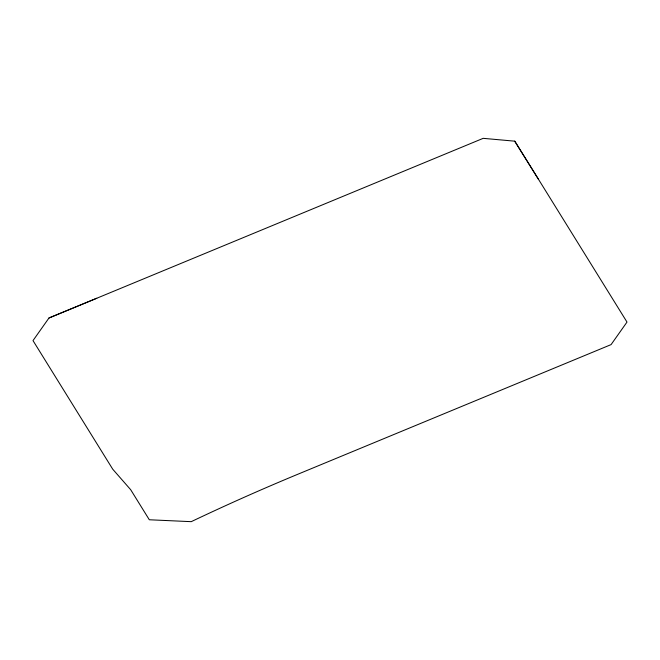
<?xml version="1.0" encoding="UTF-8"?>
<svg xmlns="http://www.w3.org/2000/svg" width="660" height="660" viewBox="0 0 660 660"><rect width="100%" height="100%" fill="white"/><g stroke="black" fill="none" stroke-linecap="round" stroke-linejoin="round"><path stroke-width="0.99" d="M48.922 318.054L483.186 138.336L514.849 141.182L627 322.072L611.077 344.611L298.741 473.872A1321.897 746.823 -18 0 0 191.235 521.664L149.317 519.766L130.68 489.704L112.744 469.219L33 340.601L49.021 317.922L96.797 298.246M514.66 141.166L538.362 179.116"/></g></svg>
